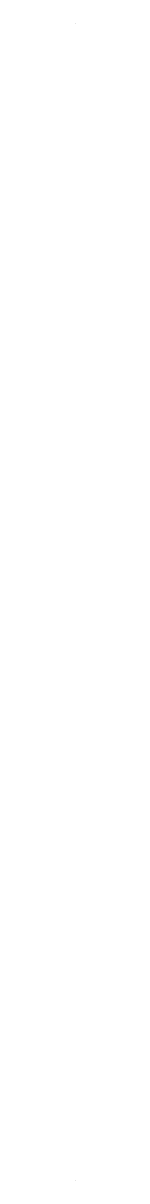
# Model space of a CAD drawing. Header units: inches. Extents: x 4.07 to 4.07, y 1.68 to 1.869.
import ezdxf

# ---------------------------------------------------------------- set-up
doc = ezdxf.new("R2010")
doc.units = ezdxf.units.IN
doc.header["$MEASUREMENT"] = 0
doc.layers.add('Ebene 1', color=7, linetype='Continuous')

msp = doc.modelspace()

# ---------------------------------------------------------------- linework, layer by layer
at = {"layer": 'Ebene 1', "lineweight": 9}
for points in [[(4.06964, 1.86888), (4.06964, 1.86888), (4.06964, 1.86888), (4.06964, 1.86888)], [(4.06964, 1.86888), (4.06964, 1.86888), (4.06964, 1.86888), (4.06964, 1.86888)], [(4.06964, 1.6796), (4.06964, 1.6796), (4.06964, 1.6796), (4.06964, 1.6796)], [(4.06964, 1.6796), (4.06964, 1.6796), (4.06964, 1.6796), (4.06964, 1.6796)]]:
    msp.add_open_spline(points, degree=3, dxfattribs=at)

doc.saveas('drawing.dxf')
